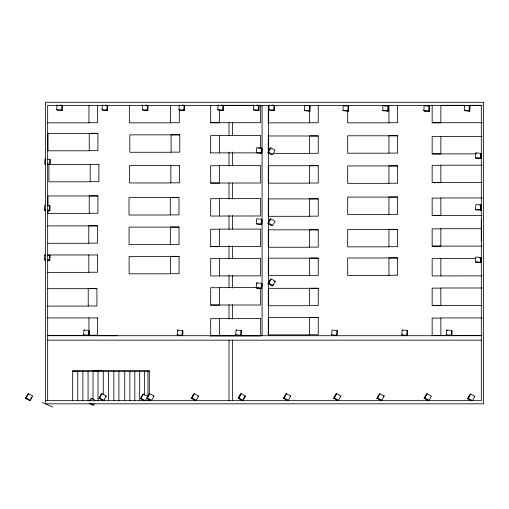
<?xml version="1.0" encoding="UTF-8"?>
<svg xmlns="http://www.w3.org/2000/svg" width="509" height="509" viewBox="0 0 509 509"><rect width="100%" height="100%" fill="white"/><g stroke="black" fill="none" stroke-linecap="round" stroke-linejoin="round"><path stroke-width="0.76" d="M241.495 332.657L241.559 330.901L240.929 330.405L236.074 330.042L235.724 334.852L236.354 335.348L241.291 335.418L236.354 335.348M45.002 159.005L44.652 163.822L45.282 164.318M44.951 210.51L44.321 210.013L44.671 205.203M49.863 159.374L50.493 159.871L50.136 164.681L49.507 164.184L49.863 159.374L47.776 159.215M44.951 260.131L44.321 259.635L44.671 254.824L45.301 255.321M49.532 205.566L50.162 206.062L49.812 210.879L49.182 210.382L49.532 205.566L47.452 205.413M59.807 105.115L61.894 105.274L62.524 105.77L62.168 110.58L57.313 110.218L56.684 109.715L57.033 104.905M49.532 255.194L50.162 255.69L49.812 260.5L49.182 260.004L49.532 255.194L47.452 255.034M62.168 110.58L61.538 110.084L61.894 105.274M83.603 334.852L83.953 330.042L88.814 330.405L89.444 330.901L89.088 335.717L84.233 335.348L83.603 334.852L88.458 335.221L89.088 335.717M105.128 105.115L107.208 105.274L107.838 105.77L107.488 110.58L102.627 110.218L101.997 109.715L102.347 104.905M88.458 335.221L88.814 330.405M107.488 110.58L106.858 110.084L107.208 105.274M145.402 105.115L147.483 105.274L148.113 105.77L147.763 110.58L142.902 110.218L142.278 109.715L142.628 104.905M147.763 110.58L147.133 110.084L147.483 105.274M182.063 105.115L184.143 105.274L184.773 105.77L184.423 110.58L179.562 110.218L178.933 109.715L179.289 104.905M184.423 110.58L183.794 110.084L184.143 105.274M177.177 334.852L177.526 330.042L182.381 330.405L183.011 330.901L182.661 335.717L177.806 335.348L177.177 334.852L182.031 335.221L182.661 335.717M182.031 335.221L182.381 330.405M220.887 105.115L222.967 105.274L223.597 105.77L223.247 110.58L218.386 110.218L217.757 109.715L218.107 104.905M223.247 110.58L222.618 110.084L222.967 105.274M256.549 105.115L258.629 105.274L259.259 105.77L258.909 110.58L254.055 110.218L253.425 109.715L253.775 104.905M241.559 330.901L241.209 335.717L240.579 335.221L240.929 330.405M258.909 110.58L258.279 110.084L258.629 105.274M256.243 152.484L256.6 147.667L261.454 148.036L262.084 148.533L261.734 153.349L256.873 152.98L256.243 152.484L261.104 152.846L261.734 153.349M261.104 152.846L261.454 148.036M256.243 223.655L256.6 218.838L261.454 219.207L262.084 219.703L261.734 224.514L256.873 224.151L256.243 223.655L261.104 224.017L261.734 224.514M271.959 105.115L274.039 105.274L274.669 105.77L274.319 110.58L269.465 110.218L268.835 109.715L269.185 104.905M256.243 287.693L256.6 282.883L261.454 283.252L262.084 283.748L261.734 288.558L256.873 288.189L256.243 287.693L261.104 288.062L261.734 288.558M261.104 224.017L261.454 219.207M274.319 110.58L273.689 110.084L274.039 105.274M261.104 288.062L261.454 283.252M304.439 110.281L304.789 105.471L309.65 105.84L310.28 106.336L309.924 111.147L305.069 110.777L304.439 110.281L309.294 110.65L309.924 111.147M309.294 110.65L309.65 105.84M342.932 110.281L343.282 105.471L348.143 105.84L348.767 106.336L348.417 111.147L343.562 110.777L342.932 110.281L347.787 110.65L348.417 111.147M347.787 110.65L348.143 105.84M331.664 334.852L332.014 330.042L336.875 330.405L337.505 330.901L337.149 335.717L332.294 335.348L331.664 334.852L336.519 335.221L337.149 335.717M336.519 335.221L336.875 330.405M382.723 110.281L383.073 105.471L387.934 105.84L388.564 106.336L388.208 111.147L383.353 110.777L382.723 110.281L387.578 110.65L388.208 111.147M387.578 110.65L387.934 105.84M401.849 334.852L402.199 330.042L407.06 330.405L407.69 330.901L407.334 335.717L402.479 335.348L401.849 334.852L406.704 335.221L407.334 335.717M406.704 335.221L407.06 330.405M423.8 110.58L424.15 105.764L429.011 106.133L429.641 106.629L429.291 111.446L424.43 111.077L423.8 110.58L428.661 110.949L429.291 111.446M428.661 110.949L429.011 106.133M446.368 334.852L446.717 330.042L451.578 330.405L452.208 330.901L451.858 335.717L446.997 335.348L446.368 334.852L451.228 335.221L451.858 335.717M464.246 110.281L464.602 105.471L469.457 105.84L470.087 106.336L469.737 111.147L464.876 110.777L464.246 110.281L469.107 110.65L469.737 111.147M451.228 335.221L451.578 330.405M469.107 110.65L469.457 105.84M475.482 157.745L475.839 152.929L480.693 153.298L481.323 153.794L480.973 158.611L476.112 158.242L475.482 157.745L480.343 158.114L480.973 158.611M475.482 209.333L475.839 204.516L480.693 204.885L481.323 205.381L480.973 210.198L476.112 209.829L475.482 209.333L480.343 209.702L480.973 210.198M480.343 158.114L480.693 153.298M475.482 261.849L475.839 257.032L480.693 257.401L481.323 257.898L480.973 262.714L476.112 262.345L475.482 261.849L480.343 262.218L480.973 262.714M480.343 209.702L480.693 204.885M480.343 262.218L480.693 257.401M27.448 395.347L27.81 394.074L28.523 393.711L32.754 396.04L30.394 400.303L29.675 400.666L25.45 398.337L27.81 394.074M101.297 394.074L98.937 398.337L103.168 400.666L103.881 400.303L106.241 396.04L102.016 393.711L101.297 394.074L99.198 398.477M142.361 395.709L142.73 394.443L143.443 394.074L147.667 396.403M149.78 393.711L147.413 397.974L146.7 398.337L150.925 400.666L151.644 400.303L154.004 396.04L149.78 393.711L149.061 394.074L146.961 398.477M193.649 394.074L191.289 398.337L195.513 400.666L196.232 400.303L198.593 396.04L194.362 393.711L193.649 394.074L191.893 397.853M269.745 149.525L270.114 148.253L270.826 147.89L275.057 150.212L272.69 154.475L271.978 154.844L267.753 152.515M269.745 220.518L270.114 219.245L270.826 218.876L275.057 221.205L272.69 225.468L271.978 225.837L267.753 223.508M240.534 394.074L238.174 398.337L242.399 400.666L243.111 400.303L245.472 396.04L241.247 393.711L240.534 394.074L238.428 398.477M285.803 394.074L283.443 398.337L287.668 400.666L288.387 400.303L290.747 396.04L286.522 393.711L285.803 394.074L284.047 397.853M335.953 394.074L333.592 398.337L337.823 400.666L338.536 400.303L340.896 396.04L336.672 393.711L335.953 394.074L333.853 398.477M426.453 394.074L424.092 398.337L428.317 400.666L429.03 400.303L431.39 396.04L427.166 393.711L426.453 394.074L424.347 398.477M25.711 398.477L26.754 396.6M25.45 398.337L26.163 397.974L28.523 393.711M30.686 398.84L31.704 397.014M89.565 401.137L90.914 398.7L91.626 398.337L95.857 400.666M90.278 400.774L91.626 398.337M89.158 403.293L92.778 405.291L93.491 404.929L94.502 403.103M98.937 398.337L99.656 397.974L102.016 393.711M268.09 151.905L270.114 148.253M270.826 147.89L268.466 152.146L272.69 154.475M143.99 400.698L140.369 398.7L142.73 394.443M140.369 398.7L141.082 398.337L143.443 394.074M149.061 394.074L145.307 400.666L141.082 398.337M268.09 222.897L270.114 219.245M268.707 222.395L269.401 221.141M270.826 218.876L268.466 223.139L272.69 225.468M191.289 398.337L192.001 397.974L194.362 393.711M268.001 283.57L270.362 279.307L271.081 278.945L275.305 281.273L272.945 285.53L272.232 285.899L268.001 283.57L268.714 283.201L271.081 278.945M268.956 282.457L269.999 280.58M272.232 285.899L272.907 284.677M238.174 398.337L238.886 397.974L241.247 393.711M243.41 398.84L244.759 396.403L245.472 396.04M283.443 398.337L284.156 397.974L286.522 393.711M333.592 398.337L334.311 397.974L336.672 393.711M376.908 398.337L379.269 394.074L379.981 393.711L384.206 396.04L381.845 400.303L381.133 400.666L376.908 398.337L377.621 397.974L379.981 393.711M377.163 398.477L378.9 395.347M424.092 398.337L424.805 397.974L427.166 393.711M467.561 398.7L469.922 394.443L470.64 394.074L474.865 396.403L472.505 400.666L468.274 398.337L467.561 398.7L471.181 400.698M467.822 398.846L469.559 395.709M468.274 398.337L470.64 394.074M274.593 281.636L275.305 281.273M105.528 396.403L106.241 396.04M153.292 396.403L154.004 396.04M197.874 396.403L198.593 396.04M290.035 396.403L290.747 396.04M340.184 396.403L340.896 396.04M383.493 396.403L384.206 396.04M474.153 396.772L474.865 396.403M424.43 111.077L425.74 110.879M476.112 158.242L480.28 158.261M476.112 209.829L477.423 209.632M256.873 288.189L259.615 288.1M476.112 262.345L477.423 262.148M84.233 335.348L89.113 335.418M177.806 335.348L182.686 335.418M332.294 335.348L337.174 335.418M402.479 335.348L407.359 335.418M446.997 335.348L451.877 335.418M149.309 394.367L149.309 370.52L72.539 370.52L72.539 371.525L78.819 371.315M93.732 370.813L102.366 370.52M223.356 105.312L253.514 105.312M259.075 105.312L260.659 105.312L260.659 122.726L210.694 122.726M464.666 105.312L440.851 105.312L440.851 122.796L432.16 122.796L432.16 105.439M466.25 105.312L482.125 105.312M88.948 122.72L97.633 122.72L97.633 105.369M170.617 122.72L179.308 122.72L179.308 109.365M309.555 122.72L318.246 122.72L318.246 105.369M388.94 122.72L397.631 122.72L397.631 105.369M432.16 122.726L482.125 122.726M47.668 122.854L88.948 122.854L88.948 105.439M97.938 133.383L47.973 133.383L47.973 150.798L89.247 150.798L89.247 133.313L97.938 133.313L97.938 150.664L89.247 150.664M179.772 134.86L129.808 134.86L129.808 152.274L171.088 152.274L171.088 134.79L179.772 134.79L179.772 152.14L171.088 152.14M219.385 135.585L210.694 135.585L210.694 152.942M397.631 135.788L347.666 135.788L347.666 153.196L388.94 153.196L388.94 135.712L397.631 135.712L397.631 153.069L388.94 153.069M318.246 135.986L268.281 135.986L268.281 153.4L269.872 153.4M482.125 136.463L440.851 136.463L440.851 153.947L432.16 153.947L432.16 136.59L440.851 136.59M210.694 152.872L257.484 152.872M309.555 153.273L318.246 153.273L318.246 135.916L309.555 135.916L309.555 153.4L273.047 153.4M432.16 153.877L475.781 153.877M480.541 153.877L482.125 153.877M98.88 164.388L48.915 164.388L48.915 181.802L90.188 181.802L90.188 164.318M482.125 165.202L440.851 165.202L440.851 182.686L432.16 182.686L432.16 165.33L440.851 165.33M179.537 165.546L129.572 165.546L129.572 182.96L170.846 182.96L170.846 165.476M219.385 165.73L210.694 165.73L210.694 183.087L219.385 183.087L219.385 165.603L260.659 165.603L260.659 183.017L210.694 183.017M318.246 165.73L268.281 165.73L268.281 183.145L309.555 183.145L309.555 165.66L318.246 165.66L318.246 183.011L309.555 183.011M397.631 165.928L347.666 165.928L347.666 183.342L388.94 183.342L388.94 165.858L397.631 165.858L397.631 183.215L388.94 183.215M90.188 181.668L98.88 181.668L98.88 164.318M432.16 182.61L482.125 182.61M170.846 182.833L179.537 182.833L179.537 165.476M97.932 195.959L47.967 195.959L47.967 206.247M397.631 197.078L347.666 197.078L347.666 214.493L388.94 214.493L388.94 197.008L397.631 197.008L397.631 214.365L388.94 214.365M178.977 197.607L129.012 197.607L129.012 215.021L170.286 215.021L170.286 197.537L178.977 197.537L178.977 214.887L170.286 214.887M482.125 197.956L440.851 197.956L440.851 215.441L432.16 215.441L432.16 198.09L440.851 198.09M219.385 198.688L210.694 198.688L210.694 216.045L260.659 215.975L260.659 198.561L219.385 198.561L219.385 216.045M318.246 198.892L268.281 198.892L268.281 216.306L309.555 216.306L309.555 198.822L318.246 198.822L318.246 216.172L309.555 216.172M89.24 213.246L97.932 213.246L97.932 195.889L89.24 195.889L89.24 213.373L47.967 213.373L47.967 210.204M432.16 215.371L482.125 215.371M481.323 219.22L481.323 241.266M47.49 225.869L97.454 225.869M179.041 227.109L129.076 227.109L129.076 244.524L170.35 244.524L170.35 227.039L179.041 227.039L179.041 244.396L170.35 244.396M481.329 228.706L440.851 228.706L440.851 246.191L432.16 246.191L432.16 228.834L440.851 228.834M219.385 229.241L210.694 229.241L210.694 246.591L219.385 246.591L219.385 229.107L260.659 229.107L260.659 246.521L210.694 246.521M397.631 229.438L347.666 229.438L347.666 246.852L388.94 246.852L388.94 229.368L397.631 229.368L397.631 246.719L388.94 246.719M318.246 229.839L268.281 229.839L268.281 247.253L309.555 247.253L309.555 229.769L318.246 229.769L318.246 247.119L309.555 247.119M88.77 243.149L97.454 243.149L97.454 225.799L88.77 225.799L88.77 243.283L47.49 243.283M432.16 246.121L482.125 246.121M47.553 254.958L97.518 254.958M179.079 256.402L129.114 256.402L129.114 273.817L170.388 273.817L170.388 256.332L179.079 256.332L179.079 273.683L170.388 273.683M397.631 257.974L347.666 257.974L347.666 275.388L388.94 275.388L388.94 257.904L397.631 257.904L397.631 275.254L388.94 275.254M318.246 258.178L268.281 258.178L268.281 275.592L309.555 275.592L309.555 258.101L318.246 258.101L318.246 275.458L309.555 275.458M475.775 258.451L440.851 258.451L440.851 275.935M480.541 258.451L482.125 258.451M219.385 258.578L210.694 258.578L210.694 275.935L260.659 275.865L260.659 258.451L219.385 258.451L219.385 275.935M440.851 258.578L432.16 258.578L432.16 275.935L482.125 275.865M88.833 272.239L97.518 272.239L97.518 254.888M47.553 272.372L88.833 272.372L88.833 254.888M256.689 287.591L219.385 287.591L219.385 305.076L210.694 305.076L210.694 287.719L219.385 287.719M482.125 287.992L440.851 287.992L440.851 305.476L432.16 305.476L432.16 288.119L440.851 288.119M318.246 288.323L268.281 288.323L268.281 305.731L309.555 305.731L309.555 288.247L318.246 288.247L318.246 305.604L309.555 305.604M47.744 288.686L96.914 288.686M210.694 305.006L260.659 305.006L260.659 288.38M432.16 305.406L482.125 305.406M88.222 305.973L96.914 305.973L96.914 288.616L88.222 288.616L88.222 306.1L47.744 306.1M318.246 317.463L268.281 317.463L268.281 334.871L309.555 334.871L309.555 317.387L318.246 317.387L318.246 334.744L309.555 334.744M47.668 317.934L97.633 317.934M482.125 317.934L440.851 317.934L440.851 335.418M440.851 318.068L432.16 318.068L432.16 335.418L482.125 335.348M219.385 318.666L210.694 318.666L210.694 336.023M88.948 335.215L97.633 335.215L97.633 317.864M47.668 335.348L97.633 335.348M47.668 335.476L88.948 335.476L88.948 317.864M47.668 335.717L481.323 335.717M210.694 335.953L219.169 335.953M47.668 340.165L481.323 340.165M72.539 371.525L149.309 371.525M45.447 400.666L481.323 400.666L481.323 105.439L47.668 105.439L47.668 400.666M52.319 335.476L117.293 335.717M467.612 110.688L469.756 110.854M384.397 106.018L385.784 106.127M344.606 106.018L345.993 106.127M386.089 110.688L388.233 110.854M346.298 110.688L348.442 110.854M307.805 110.688L309.949 110.854M268.835 109.715L273.689 110.084M272.913 110.179L274.345 110.288M253.425 109.715L258.279 110.084M257.503 110.179L258.935 110.288M217.757 109.715L222.618 110.084M221.841 110.179L223.266 110.288M178.933 109.715L183.794 110.084M183.017 110.179L184.443 110.288M142.278 109.715L147.133 110.084M146.357 110.179L147.782 110.288M101.997 109.715L106.858 110.084M106.076 110.179L107.507 110.288M56.684 109.715L61.538 110.084M60.762 110.179L62.193 110.288M258.617 148.272L260.004 148.373M260.328 152.942L261.753 153.05M47.426 164.032L49.507 164.184M47.305 164.172L50.162 164.388M47.362 164.471L50.136 164.681M479.936 205.28L481.323 205.381M44.321 210.013L45.708 210.115M47.789 210.274L49.182 210.382M48.4 210.471L49.831 210.58M47.725 210.72L49.812 210.879M479.243 257.739L481.323 257.898M48.775 255.582L50.162 255.69M44.321 259.635L45.708 259.743M47.789 259.902L49.182 260.004M47.725 260.341L49.812 260.5M235.724 334.852L240.579 335.221M42.521 402.562L52.713 406.977M268.714 283.201L272.945 285.53M424.805 397.974L429.03 400.303M377.621 397.974L381.845 400.303M334.311 397.974L338.536 400.303M284.156 397.974L288.387 400.303M238.886 397.974L243.111 400.303M192.001 397.974L196.232 400.303M147.413 397.974L151.644 400.303M99.656 397.974L103.881 400.303M90.475 403.262L93.491 404.929M26.163 397.974L30.394 400.303M475.839 152.929L476.469 153.432M446.717 330.042L447.347 330.538M402.199 330.042L402.829 330.538M256.6 282.883L257.23 283.379M236.074 330.042L236.704 330.538M177.526 330.042L178.156 330.538M83.953 330.042L84.583 330.538M388.94 105.369L388.94 122.854L347.666 122.854L347.666 110.981M309.555 110.937L309.555 122.854L268.281 122.854L268.281 105.439M268.466 105.439L268.466 335.717M262.084 105.439L262.084 335.717M260.659 148.119L260.659 135.458L219.385 135.458L219.385 152.942M232.371 122.726L232.371 135.292M232.371 152.064L232.371 165.578M232.371 183.068L232.371 198.968M232.371 215.67L232.371 229.184M232.371 245.879L232.371 258.597M232.371 275.293L232.371 288.018M232.371 304.713L232.371 319.022M232.371 340.165L232.371 400.666M229.031 122.726L229.031 135.292M229.031 152.064L229.031 165.578M229.031 183.068L229.031 198.968M229.031 215.67L229.031 229.184M229.031 245.879L229.031 258.597M229.031 275.293L229.031 288.018M229.031 304.713L229.031 319.022M229.031 340.165L229.031 400.666M219.385 110.059L219.385 122.796L210.694 122.796L210.694 105.439M170.617 105.369L170.617 122.854L129.343 122.854L129.343 105.439M149.309 399.081L149.309 400.666M147.954 371.525L147.954 395.938M147.954 399.088L147.954 400.666M144.543 371.525L144.543 395.149M139.657 371.525L139.657 400.666M134.815 371.525L134.815 400.666M129.865 371.525L129.865 400.666M124.724 371.525L124.724 400.666M118.921 371.525L118.921 400.666M113.838 371.525L113.838 400.666M108.544 371.525L108.544 400.666M103.27 371.525L103.27 394.367M98.027 371.525L98.027 400.666M93.026 371.525L93.026 399.877M88.057 371.525L88.057 400.666M82.872 371.525L82.872 400.666M77.756 371.525L77.756 400.666M72.679 371.525L72.679 400.666M483.55 102.277L45.447 102.277L45.447 403.828L483.55 403.828L483.55 102.277M260.659 318.539L219.385 318.539L219.385 335.953L260.659 335.953L260.659 318.539"/></g></svg>
